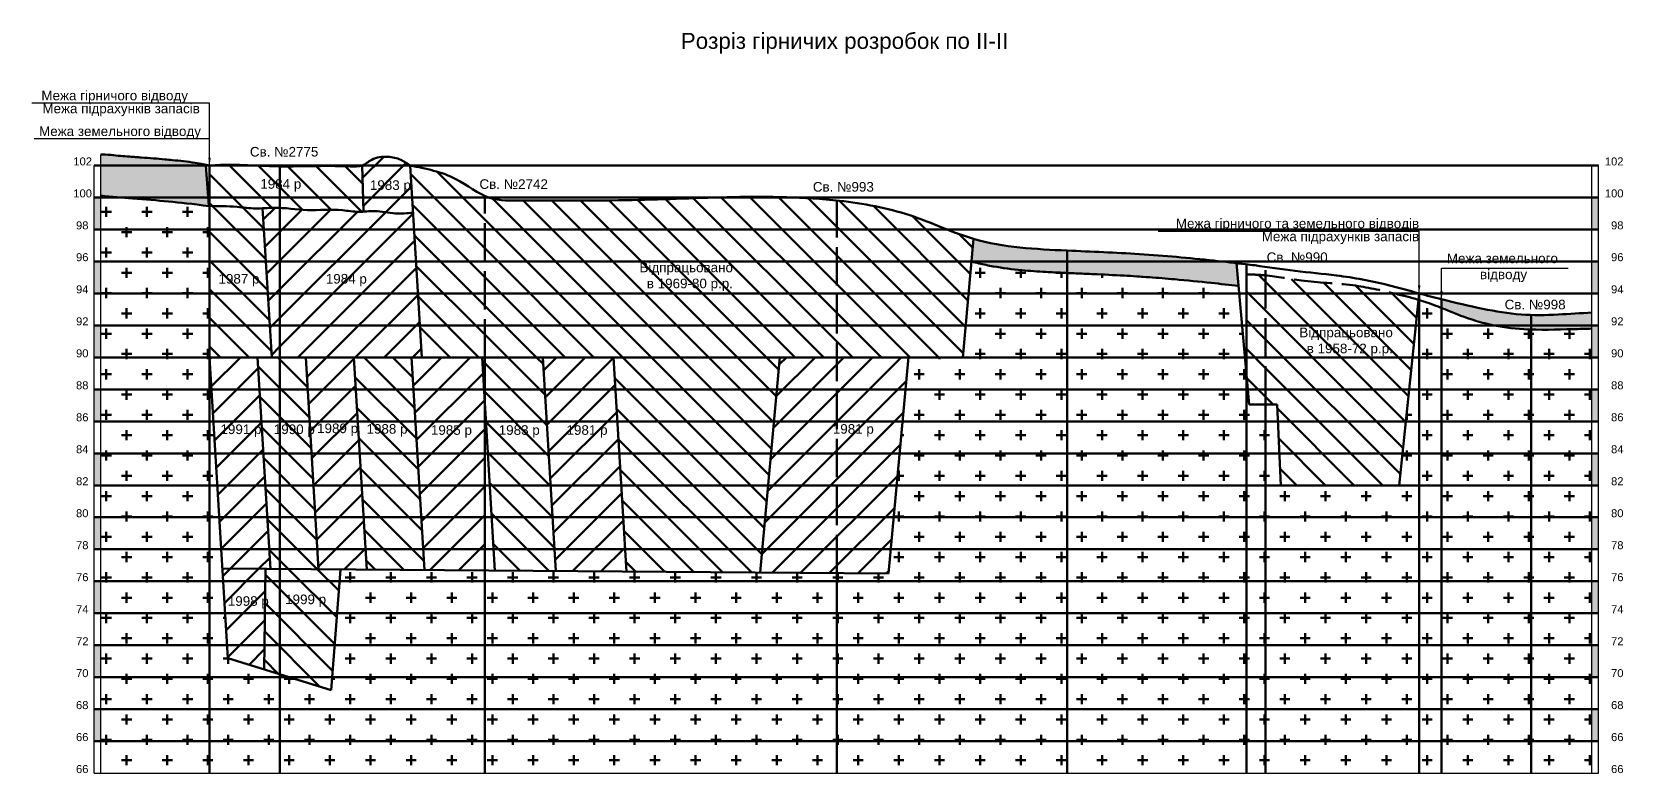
# Model space of a CAD drawing. Header units: millimetres. Extents: x 46 to 660, y -60 to 1067.
# Drawn here: x 162.5 to 659.8, y 465.8 to 697.6 of the extents above; entities that cross this region are included whole.
import ezdxf

# ---------------------------------------------------------------- set-up
doc = ezdxf.new("R2010")
doc.units = ezdxf.units.MM
doc.linetypes.add('ACAD_ISO02W100', pattern=[15, 12, -3])
for name, color, linetype, lineweight in [('Профиль', 160, 'Continuous', 100), ('Сетка', 254, 'Continuous', 50), ('Штриховка', 60, 'Continuous', 50)]:
    doc.layers.add(name, color=color, linetype=linetype, lineweight=lineweight)
doc.styles.get("Standard").update_dxf_attribs({"font": 'ARIAL.TTF'})

msp = doc.modelspace()

# ---------------------------------------------------------------- hatches: boundary and pattern name
h = msp.add_hatch(color=256)
h.dxf.hatch_style = 1
h.paths.add_polyline_path([(182, 645.83), (184, 645.83), (184, 635.83), (182, 635.83)])
h.paths.add_polyline_path([(182, 625.83), (184, 625.83), (184, 615.83), (182, 615.83)])
h.paths.add_polyline_path([(182, 655.83), (184, 655.83), (184, 655.83), (182, 655.83)])
h = msp.add_hatch(color=256)
h.dxf.hatch_style = 1
h.paths.add_polyline_path([(652, 645.83), (650, 645.83), (650, 635.83), (652, 635.83)])
h.paths.add_polyline_path([(652, 625.83), (650, 625.83), (650, 615.83), (652, 615.83)])
h.paths.add_polyline_path([(652, 655.83), (650, 655.83), (650, 655.83), (652, 655.83)])
h = msp.add_hatch(color=256)
h.dxf.hatch_style = 1
h.paths.add_polyline_path([(182, 605.83), (184, 605.83), (184, 595.83), (182, 595.83)])
h.paths.add_polyline_path([(182, 585.83), (184, 585.83), (184, 575.83), (182, 575.83)])
h.paths.add_polyline_path([(182, 565.83), (184, 565.83), (184, 555.83), (182, 555.83)])
h.paths.add_polyline_path([(182, 545.83), (184, 545.83), (184, 535.83), (182, 535.83)])
h.paths.add_polyline_path([(182, 525.83), (184, 525.83), (184, 515.83), (182, 515.83)])
h.paths.add_polyline_path([(182, 505.83), (184, 505.83), (184, 495.83), (182, 495.83)])
h.paths.add_polyline_path([(182, 485.83), (184, 485.83), (184, 475.83), (182, 475.83)])
h = msp.add_hatch(color=256)
h.dxf.hatch_style = 1
h.paths.add_polyline_path([(652, 605.83), (650, 605.83), (650, 595.83), (652, 595.83)])
h.paths.add_polyline_path([(652, 585.83), (650, 585.83), (650, 575.83), (652, 575.83)])
h.paths.add_polyline_path([(652, 565.83), (650, 565.83), (650, 555.83), (652, 555.83)])
h.paths.add_polyline_path([(652, 545.83), (650, 545.83), (650, 535.83), (652, 535.83)])
h.paths.add_polyline_path([(652, 525.83), (650, 525.83), (650, 515.83), (652, 515.83)])
h.paths.add_polyline_path([(652, 505.83), (650, 505.83), (650, 495.83), (652, 495.83)])
h.paths.add_polyline_path([(652, 485.83), (650, 485.83), (650, 475.83), (652, 475.83)])
at = {"layer": 'Штриховка'}
h = msp.add_hatch(dxfattribs=at)
h.set_pattern_fill('AR-CONC', color=256, scale=0.05)
edge = h.paths.add_edge_path()
edge.add_spline(control_points=[(218, 655.83), (216.575, 656.14), (215.269, 656.384), (210.964, 657.076), (208.729, 657.31), (205.642, 657.605), (204.87, 657.677), (202.91, 657.855), (201.707, 657.96), (199.262, 658.162), (198.021, 658.26), (196.139, 658.401), (195.509, 658.447), (194.244, 658.537), (193.623, 658.58), (192.037, 658.691), (191.091, 658.76), (189.178, 658.921), (188.214, 659.015), (186.788, 659.185), (186.315, 659.247), (184, 659.314)], knot_values=[0, 0, 0, 0, 5.1286922, 5.1286922, 12.7972789, 12.7972789, 15.2911341, 15.2911341, 19.0238723, 19.0238723, 22.7475036, 22.7475036, 24.6093192, 24.6093192, 26.4711349, 26.4711349, 29.4773602, 29.4773602, 32.7105715, 32.7105715, 34.3271772, 34.3271772, 34.3271772, 34.3271772], degree=3, periodic=0)
edge.add_line((184, 659.314), (184, 646.446))
edge.add_spline(control_points=[(184, 646.446), (187.469, 645.949), (194.685, 645.516), (205.799, 644.578), (212.294, 643.857), (218, 643.115)], knot_values=[0, 0, 0, 0, 9.6556213, 21.5141449, 34.3271772, 34.3271772, 34.3271772, 34.3271772], degree=3, periodic=0)
edge.add_line((217.758, 643.146), (216.862, 656.067))
edge = h.paths.add_edge_path()
edge.add_spline(control_points=[(538.965, 625.292), (536.591, 625.567), (526.485, 626.706), (508.819, 628.31), (493.574, 628.916), (486, 629.246)], knot_values=[209.4880214, 209.4880214, 209.4880214, 209.4880214, 216.6574469, 240.0014224, 262.6139685, 262.6139685, 262.6139685, 262.6139685], degree=3, periodic=0)
edge.add_line((486, 629.246), (486, 622.239))
edge.add_spline(control_points=[(486, 622.239), (487.143, 622.19), (488.281, 622.141), (491.026, 622.023), (492.63, 621.953), (497.425, 621.738), (500.602, 621.586), (506.413, 621.26), (509.047, 621.092), (514.328, 620.708), (516.972, 620.494), (523.422, 619.923), (527.23, 619.545), (533.879, 618.831), (536.725, 618.507), (539.585, 618.173), (539.593, 618.172), (539.601, 618.171)], knot_values=[209.7899144, 209.7899144, 209.7899144, 209.7899144, 213.1941968, 213.1941968, 218.0152894, 218.0152894, 227.6574745, 227.6574745, 235.7233568, 235.7233568, 243.7892391, 243.7892391, 255.390016, 255.390016, 264.049322, 264.049322, 264.073713, 264.073713, 264.073713, 264.073713], degree=3, periodic=0)
edge.add_line((539.601, 618.171), (538.965, 625.292))
edge = h.paths.add_edge_path()
edge.add_spline(control_points=[(486, 629.246), (476.13, 629.676), (466.136, 630.16), (456.76, 632.909)], knot_values=[180.019973, 180.019973, 180.019973, 180.019973, 209.4880214, 209.4880214, 209.4880214, 209.4880214], degree=3, periodic=0)
edge.add_line((456.76, 632.909), (456.114, 625.818))
edge.add_spline(control_points=[(456.114, 625.818), (456.138, 625.812), (456.161, 625.805), (456.93, 625.597), (457.677, 625.408), (459.917, 624.877), (461.41, 624.571), (465.885, 623.77), (468.858, 623.393), (474.349, 622.868), (476.873, 622.695), (481.117, 622.459), (482.853, 622.378), (485.048, 622.281), (485.524, 622.26), (486, 622.239)], knot_values=[181.2625266, 181.2625266, 181.2625266, 181.2625266, 181.3285131, 181.3285131, 183.428932, 183.428932, 187.6297697, 187.6297697, 196.0314452, 196.0314452, 203.2838684, 203.2838684, 208.3731043, 208.3731043, 209.7899144, 209.7899144, 209.7899144, 209.7899144], degree=3, periodic=0)
edge.add_line((486, 622.239), (486, 629.246))
edge = h.paths.add_edge_path()
edge.add_spline(control_points=[(631, 609.091), (629.946, 609.117), (624.879, 609.35), (615.489, 610.995), (607.286, 612.952), (603, 614.02)], knot_values=[59.4525039, 59.4525039, 59.4525039, 59.4525039, 62.6155128, 74.6796998, 87.9327618, 87.9327618, 87.9327618, 87.9327618], degree=3, periodic=0)
edge.add_line((603, 614.02), (603, 611.27))
edge.add_spline(control_points=[(603, 611.27), (603.328, 611.139), (606.361, 609.919), (611.275, 607.919), (619.5, 605.62), (625.869, 604.79), (630.22, 604.583), (631, 604.555)], knot_values=[62.1454246, 62.1454246, 62.1454246, 62.1454246, 63.204727, 71.9452323, 78.0508814, 88.7744058, 91.1166298, 91.1166298, 91.1166298, 91.1166298], degree=3, periodic=0)
edge.add_line((631, 604.555), (631, 609.091))
edge = h.paths.add_edge_path()
edge.add_spline(control_points=[(650, 609.891), (646.486, 609.65), (640.166, 609.218), (633.812, 609.021), (631, 609.091)], knot_values=[87.9327618, 87.9327618, 87.9327618, 87.9327618, 98.5067853, 106.9465795, 106.9465795, 106.9465795, 106.9465795], degree=3, periodic=0)
edge.add_line((631, 609.091), (631, 604.555))
edge.add_spline(control_points=[(631, 604.555), (635.337, 604.402), (641.678, 604.613), (648.008, 604.775), (650, 604.826)], knot_values=[91.1166298, 91.1166298, 91.1166298, 91.1166298, 104.1358618, 110.1162821, 110.1162821, 110.1162821, 110.1162821], degree=3, periodic=0)
edge.add_line((650, 604.826), (650, 609.891))
h = msp.add_hatch(dxfattribs=at)
h.set_pattern_fill('LINE', scale=2, angle=45)
edge = h.paths.add_edge_path()
edge.add_spline(control_points=[(280.703, 655.83), (279.756, 656.482), (277.659, 657.925), (273.431, 658.876), (268.987, 658.279), (266.75, 656.221), (265.703, 655.83)], knot_values=[0, 0, 0, 0, 3.4231501, 7.5806999, 12.739722, 16.194897, 16.194897, 16.194897, 16.194897], degree=3, periodic=0)
edge.add_line((265.703, 655.83), (266.154, 641.402))
edge.add_spline(control_points=[(266.154, 641.402), (267.313, 641.469), (270.636, 641.812), (275.746, 640.571), (279.754, 640.895), (281.6, 641.044)], knot_values=[48.4765949, 48.4765949, 48.4765949, 48.4765949, 51.9556359, 58.4362393, 63.9655355, 63.9655355, 63.9655355, 63.9655355], degree=3, periodic=0)
edge.add_line((281.6, 641.044), (280.703, 655.83))
h.paths.add_polyline_path([(267.528, 646.509), (281.847, 646.509), (281.847, 652.691), (267.528, 652.691)], flags=9)
h = msp.add_hatch(dxfattribs=at)
h.set_pattern_fill('LINE', scale=2, angle=135)
edge = h.paths.add_edge_path()
edge.add_spline(control_points=[(234.594, 642.458), (233.877, 642.423), (231.218, 642.333), (225.708, 643.148), (220.881, 643.174), (218, 643.183)], knot_values=[0.2446346, 0.2446346, 0.2446346, 0.2446346, 2.3960508, 8.2290952, 16.866252, 16.866252, 16.866252, 16.866252], degree=3, periodic=0)
edge.add_line((218, 643.183), (218, 595.83))
edge.add_line((218, 595.83), (237.422, 595.83))
edge.add_line((237.422, 595.83), (234.594, 642.458))
edge = h.paths.add_edge_path()
edge.add_spline(control_points=[(240, 655.568), (238.296, 655.584), (233.248, 655.692), (225.934, 656.249), (220.303, 655.952), (218, 655.83)], knot_values=[41.9225138, 41.9225138, 41.9225138, 41.9225138, 47.0201547, 57.0096221, 63.9201089, 63.9201089, 63.9201089, 63.9201089], degree=3, periodic=0)
edge.add_line((218, 655.83), (218, 643.183))
edge.add_spline(control_points=[(218, 643.183), (220.881, 643.174), (225.708, 643.148), (231.218, 642.333), (233.877, 642.423), (234.594, 642.458)], knot_values=[0.2446346, 0.2446346, 0.2446346, 0.2446346, 8.8817913, 14.7148358, 16.866252, 16.866252, 16.866252, 16.866252], degree=3, periodic=0)
edge.add_spline(control_points=[(234.594, 642.458), (235.768, 642.516), (237.572, 642.652), (239.373, 642.614), (240, 642.586)], knot_values=[16.866252, 16.866252, 16.866252, 16.866252, 20.3910912, 22.2770538, 22.2770538, 22.2770538, 22.2770538], degree=3, periodic=0)
edge.add_line((240, 642.586), (240, 655.568))
edge = h.paths.add_edge_path()
edge.add_spline(control_points=[(265.703, 655.83), (264.568, 655.405), (258.937, 655.773), (250.563, 655.639), (243.222, 655.538), (240, 655.568)], knot_values=[16.194897, 16.194897, 16.194897, 16.194897, 19.9410931, 32.2849632, 41.9225138, 41.9225138, 41.9225138, 41.9225138], degree=3, periodic=0)
edge.add_line((240, 655.568), (240, 642.586))
edge.add_spline(control_points=[(240, 642.586), (242.874, 642.458), (249.369, 641.476), (257.637, 642.364), (263.446, 641.288), (265.655, 641.373), (266.154, 641.402)], knot_values=[22.2770538, 22.2770538, 22.2770538, 22.2770538, 30.9187747, 41.8435637, 46.9791268, 48.4765949, 48.4765949, 48.4765949, 48.4765949], degree=3, periodic=0)
edge.add_line((266.154, 641.402), (265.703, 655.83))
h.paths.add_polyline_path([(248.055, 595.83), (240, 595.83), (240, 529.651), (252.075, 529.561)])
h.paths.add_polyline_path([(240, 595.83), (233.028, 595.83), (237.04, 529.673), (240, 529.651)])
h.paths.add_polyline_path([(281.116, 595.83), (263.083, 595.83), (267.109, 529.449), (285.15, 529.314)])
h.paths.add_polyline_path([(322.191, 595.83), (304, 595.83), (304, 581.918), (307.201, 529.15), (326.244, 529.008)])
h.paths.add_polyline_path([(258.873, 529.51), (240, 529.651), (240, 496.754), (256, 491.766)])
h.paths.add_polyline_path([(240, 529.651), (237.04, 529.673), (235.497, 529.684), (235.12, 498.276), (240, 496.754)])
edge = h.paths.add_edge_path()
edge.add_spline(control_points=[(456.76, 632.909), (450.01, 634.888), (436.762, 641.383), (422.021, 644.016), (414.276, 644.863), (414, 644.893)], knot_values=[135.4768549, 135.4768549, 135.4768549, 135.4768549, 156.6919912, 179.1898263, 180.019973, 180.019973, 180.019973, 180.019973], degree=3, periodic=0)
edge.add_line((414, 644.893), (414, 595.905))
edge.add_line((414, 595.905), (453.381, 595.83))
edge.add_line((453.381, 595.83), (456.76, 632.909))
edge = h.paths.add_edge_path()
edge.add_spline(control_points=[(304, 646.364), (300.891, 647.726), (293.992, 653.209), (285.634, 654.857), (280.703, 655.83)], knot_values=[0, 0, 0, 0, 10.359539, 25.263349, 25.263349, 25.263349, 25.263349], degree=3, periodic=0)
edge.add_line((280.703, 655.83), (284.342, 595.83))
edge.add_line((284.342, 595.83), (304, 595.83))
edge.add_line((304, 595.83), (304, 646.364))
edge = h.paths.add_edge_path()
edge.add_spline(control_points=[(548, 621.486), (547.977, 621.488), (545.985, 621.678), (543.981, 621.749), (542, 621.819)], knot_values=[0, 0, 0, 0, 0.0696054, 6.0093843, 6.0093843, 6.0093843, 6.0093843], degree=3, periodic=0)
edge.add_line((542, 621.819), (542, 591.331))
edge.add_line((542, 591.331), (542.914, 581.099))
edge.add_line((542.914, 581.099), (548, 581.099))
edge.add_line((548, 581.099), (548, 621.486))
h = msp.add_hatch(dxfattribs=at)
h.set_pattern_fill('CROSS', color=256)
edge = h.paths.add_edge_path()
edge.add_line((218, 638.786), (218, 643.115))
edge.add_spline(control_points=[(218, 643.115), (212.294, 643.857), (205.799, 644.578), (194.685, 645.516), (187.469, 645.949), (184, 646.446)], knot_values=[0, 0, 0, 0, 12.8130324, 24.6715559, 34.3271772, 34.3271772, 34.3271772, 34.3271772], degree=3, periodic=0)
edge.add_line((184, 646.446), (184, 465.83))
edge.add_line((184, 465.83), (218, 465.83))
edge.add_line((218, 465.83), (218, 638.786))
h.paths.add_polyline_path([(240, 496.754), (223.701, 501.836), (218, 595.83), (218, 465.83), (240, 465.83)])
h.paths.add_polyline_path([(304, 529.174), (258.873, 529.51), (256, 491.766), (240, 496.754), (240, 465.83), (304, 465.83)])
h.paths.add_polyline_path([(414, 528.355), (304, 529.174), (304, 465.83), (414, 465.83)])
edge = h.paths.add_edge_path()
edge.add_spline(control_points=[(486, 622.239), (485.524, 622.26), (485.048, 622.281), (482.853, 622.378), (481.117, 622.459), (476.873, 622.695), (474.349, 622.868), (468.858, 623.393), (465.885, 623.77), (461.41, 624.571), (459.917, 624.877), (457.677, 625.408), (456.93, 625.597), (456.161, 625.805), (456.138, 625.812), (456.114, 625.818)], knot_values=[181.2625266, 181.2625266, 181.2625266, 181.2625266, 182.6793368, 182.6793368, 187.7685726, 187.7685726, 195.0209958, 195.0209958, 203.4226713, 203.4226713, 207.6235091, 207.6235091, 209.7239279, 209.7239279, 209.7899144, 209.7899144, 209.7899144, 209.7899144], degree=3, periodic=0)
edge.add_line((456.114, 625.818), (453.381, 595.83))
edge.add_line((453.381, 595.83), (436.384, 595.862))
edge.add_line((436.384, 595.862), (430.221, 528.234))
edge.add_line((430.221, 528.234), (414, 528.355))
edge.add_line((414, 528.355), (414, 465.83))
edge.add_line((414, 465.83), (486, 465.83))
edge.add_line((486, 465.83), (486, 622.239))
edge = h.paths.add_edge_path()
edge.add_line((542, 591.331), (539.601, 618.171))
edge.add_spline(control_points=[(539.601, 618.171), (539.593, 618.172), (539.585, 618.173), (536.725, 618.507), (533.879, 618.831), (527.23, 619.545), (523.422, 619.923), (516.972, 620.494), (514.328, 620.708), (509.047, 621.092), (506.413, 621.26), (500.602, 621.586), (497.425, 621.738), (492.63, 621.953), (491.026, 622.023), (488.281, 622.141), (487.143, 622.19), (486, 622.239)], knot_values=[209.7899144, 209.7899144, 209.7899144, 209.7899144, 209.8143054, 209.8143054, 218.4736115, 218.4736115, 230.0743883, 230.0743883, 238.1402706, 238.1402706, 246.206153, 246.206153, 255.8483381, 255.8483381, 260.6694306, 260.6694306, 264.073713, 264.073713, 264.073713, 264.073713], degree=3, periodic=0)
edge.add_line((486, 622.239), (486, 465.83))
edge.add_line((486, 465.83), (542, 465.83))
edge.add_line((542, 465.83), (542, 591.331))
h.paths.add_polyline_path([(596, 615.83), (589.756, 555.83), (552.756, 555.83), (551.625, 581.099), (548, 581.099), (548, 465.83), (596, 465.83)])
h.paths.add_polyline_path([(548, 581.099), (542.914, 581.099), (542, 591.331), (542, 465.83), (548, 465.83)])
edge = h.paths.add_edge_path()
edge.add_spline(control_points=[(603, 611.27), (601.486, 611.876), (599.174, 612.778), (596.814, 613.536), (596, 613.783)], knot_values=[54.7030748, 54.7030748, 54.7030748, 54.7030748, 59.5919655, 62.1454246, 62.1454246, 62.1454246, 62.1454246], degree=3, periodic=0)
edge.add_line((596, 613.783), (596, 465.83))
edge.add_line((596, 465.83), (603, 465.83))
edge.add_line((603, 465.83), (603, 611.27))
edge = h.paths.add_edge_path()
edge.add_spline(control_points=[(631, 604.555), (630.22, 604.583), (625.869, 604.79), (619.5, 605.62), (611.275, 607.919), (606.361, 609.919), (603.328, 611.139), (603, 611.27)], knot_values=[62.1454246, 62.1454246, 62.1454246, 62.1454246, 64.4876486, 75.211173, 81.3168221, 90.0573274, 91.1166298, 91.1166298, 91.1166298, 91.1166298], degree=3, periodic=0)
edge.add_line((603, 611.27), (603, 465.83))
edge.add_line((603, 465.83), (631, 465.83))
edge.add_line((631, 465.83), (631, 604.555))
edge = h.paths.add_edge_path()
edge.add_spline(control_points=[(650, 604.826), (648.008, 604.775), (641.678, 604.613), (635.337, 604.402), (631, 604.555)], knot_values=[91.1166298, 91.1166298, 91.1166298, 91.1166298, 97.0970502, 110.1162821, 110.1162821, 110.1162821, 110.1162821], degree=3, periodic=0)
edge.add_line((631, 604.555), (631, 465.83))
edge.add_line((631, 465.83), (650, 465.83))
edge.add_line((650, 465.83), (650, 604.826))
h = msp.add_hatch(dxfattribs=at)
h.set_pattern_fill('LINE', scale=2, angle=45)
edge = h.paths.add_edge_path()
edge.add_spline(control_points=[(281.6, 641.044), (279.754, 640.895), (275.746, 640.571), (270.636, 641.812), (267.313, 641.469), (266.154, 641.402)], knot_values=[48.4765949, 48.4765949, 48.4765949, 48.4765949, 54.0058911, 60.4864945, 63.9655355, 63.9655355, 63.9655355, 63.9655355], degree=3, periodic=0)
edge.add_spline(control_points=[(266.154, 641.402), (265.655, 641.373), (263.446, 641.288), (257.637, 642.364), (249.369, 641.476), (242.874, 642.458), (240, 642.586)], knot_values=[22.2770538, 22.2770538, 22.2770538, 22.2770538, 23.7745219, 28.910085, 39.834874, 48.4765949, 48.4765949, 48.4765949, 48.4765949], degree=3, periodic=0)
edge.add_line((240, 642.586), (240, 595.83))
edge.add_line((240, 595.83), (284.342, 595.83))
edge.add_line((284.342, 595.83), (281.6, 641.044))
h.paths.add_polyline_path([(233.028, 595.83), (218, 595.83), (222.006, 529.785), (237.04, 529.673)])
h.paths.add_polyline_path([(263.083, 595.83), (248.055, 595.83), (252.075, 529.561), (267.109, 529.449)])
h.paths.add_polyline_path([(304, 581.918), (303.156, 595.83), (281.116, 595.83), (285.15, 529.314), (304, 529.174)])
h.paths.add_polyline_path([(344.232, 595.83), (322.191, 595.83), (326.244, 529.008), (348.295, 528.844)])
h.paths.add_polyline_path([(414, 595.905), (396.225, 595.938), (390.083, 528.533), (414, 528.355)])
h.paths.add_polyline_path([(436.384, 595.862), (414, 595.905), (414, 528.355), (430.221, 528.234)])
h.paths.add_polyline_path([(235.497, 529.684), (222.006, 529.785), (223.701, 501.836), (235.12, 498.276)])
h.paths.add_polyline_path([(221.977, 516.45), (236.296, 516.45), (236.296, 522.632), (221.977, 522.632)], flags=9)
h = msp.add_hatch(dxfattribs=at)
h.set_pattern_fill('LINE', scale=2, angle=45)
edge = h.paths.add_edge_path()
edge.add_spline(control_points=[(240, 642.586), (239.373, 642.614), (237.572, 642.652), (235.768, 642.516), (234.594, 642.458)], knot_values=[16.866252, 16.866252, 16.866252, 16.866252, 18.7522146, 22.2770538, 22.2770538, 22.2770538, 22.2770538], degree=3, periodic=0)
edge.add_line((234.594, 642.458), (237.422, 595.83))
edge.add_line((237.422, 595.83), (240, 595.83))
edge.add_line((240, 595.83), (240, 642.586))
h = msp.add_hatch(dxfattribs=at)
h.set_pattern_fill('LINE', scale=2, angle=135)
edge = h.paths.add_edge_path()
edge.add_line((344.232, 595.83), (348.295, 528.844))
edge.add_line((348.295, 528.844), (390.083, 528.533))
edge.add_line((390.083, 528.533), (396.225, 595.938))
edge.add_line((396.225, 595.938), (414, 595.905))
edge.add_line((414, 595.905), (414, 644.893))
edge.add_spline(control_points=[(414, 644.893), (403.252, 646.043), (381.93, 646.327), (349.052, 644.609), (324.084, 645.104), (308.121, 644.745), (304.501, 646.145), (304, 646.364)], knot_values=[25.263349, 25.263349, 25.263349, 25.263349, 57.6333124, 89.1990049, 123.5881744, 133.8078477, 135.4768549, 135.4768549, 135.4768549, 135.4768549], degree=3, periodic=0)
edge.add_line((304, 646.364), (304, 595.83))
edge.add_line((304, 595.83), (344.232, 595.83))
h.paths.add_polyline_path([(351.756, 615.748), (382.685, 615.748), (382.685, 626.943), (351.756, 626.943)], flags=24)
h = msp.add_hatch(dxfattribs=at)
h.set_pattern_fill('LINE', scale=2, angle=135)
edge = h.paths.add_edge_path()
edge.add_spline(control_points=[(595.793, 613.845), (593.376, 614.572), (586.549, 616.274), (574.432, 618.992), (560.731, 619.237), (551.753, 621.125), (548, 621.486)], knot_values=[6.0093843, 6.0093843, 6.0093843, 6.0093843, 13.5881595, 27.0806805, 43.1631457, 54.4871928, 54.4871928, 54.4871928, 54.4871928], degree=3, periodic=0)
edge.add_line((548, 621.486), (548, 581.099))
edge.add_line((548, 581.099), (551.625, 581.099))
edge.add_line((551.625, 581.099), (552.756, 555.83))
edge.add_line((552.756, 555.83), (589.756, 555.83))
edge.add_line((589.756, 555.83), (595.793, 613.845))
h.paths.add_polyline_path([(557.968, 595.419), (588.897, 595.419), (588.897, 606.613), (557.968, 606.613)], flags=24)

# ---------------------------------------------------------------- linework, layer by layer
for p, q in [((218, 675.315), (162.469, 675.315)), ((218, 655.83), (218, 675.315)), ((218, 664.149), (163.214, 664.149)), ((218, 655.83), (218, 664.149)), ((184, 465.83), (184, 659.314)), ((182, 465.83), (182, 655.83)), ((182, 465.83), (182, 655.83)), ((650, 465.83), (650, 655.83)), ((652, 465.83), (652, 655.83)), ((514.454, 635.315), (596, 635.315)), ((596, 615.83), (596, 635.315)), ((596, 615.83), (596, 624.149)), ((603, 614.02), (603, 623.762)), ((603, 623.762), (642.593, 623.762)), ((603, 614.02), (603, 622.339)), ((182, 465.83), (652, 465.83))]:
    msp.add_line(p, q)
at = {"color": 255, "lineweight": 211}
for p, q in [((240, 465.83), (240, 655.568)), ((631, 465.938), (631, 609.091)), ((304, 465.83), (304, 595.83)), ((548, 465.83), (548, 581.099)), ((414, 465.83), (414, 528.355))]:
    msp.add_line(p, q, dxfattribs=at)
at = {"color": 255, "linetype": 'ACAD_ISO02W100', "lineweight": 211}
for p, q in [((304, 595.83), (304, 646.364)), ((414, 528.355), (414, 644.893)), ((548, 581.099), (548, 624.132))]:
    msp.add_line(p, q, dxfattribs=at)
for points in [[(217.583, 658.33), (218.417, 658.33), (218, 655.83)], [(217.583, 658.33), (218.417, 658.33), (218, 655.83)], [(595.583, 618.33), (596.417, 618.33), (596, 615.83)], [(595.583, 618.33), (596.417, 618.33), (596, 615.83)], [(602.583, 616.52), (603.417, 616.52), (603, 614.02)], [(602.583, 616.52), (603.417, 616.52), (603, 614.02)]]:
    msp.add_solid(points)
at = {"layer": 'Профиль'}
for p, q in [((216.879, 655.83), (217.755, 643.184)), ((218, 595.83), (218, 655.83)), ((265.703, 655.83), (266.154, 641.402)), ((280.703, 655.83), (284.342, 595.83)), ((234.594, 642.458), (237.422, 595.83)), ((218, 465.83), (218, 638.786)), ((453.381, 595.83), (456.76, 632.909)), ((486, 465.83), (486, 629.246)), ((542.914, 581.099), (538.965, 625.292)), ((542, 465.83), (542, 624.937)), ((589.756, 555.83), (596, 615.83)), ((596, 465.938), (596, 615.83)), ((603, 465.938), (603, 614.02)), ((218, 595.83), (223.701, 501.836)), ((218, 595.83), (344.232, 595.83)), ((233.028, 595.83), (237.04, 529.672)), ((248.055, 595.83), (252.075, 529.559)), ((263.083, 595.83), (267.109, 529.446)), ((281.116, 595.83), (285.151, 529.31)), ((303.156, 595.83), (307.201, 529.144)), ((322.191, 595.83), (326.245, 529.001)), ((344.232, 595.83), (348.295, 528.835)), ((390.083, 528.533), (396.225, 595.938)), ((396.225, 595.938), (453.381, 595.83)), ((430.221, 528.234), (436.384, 595.862)), ((551.625, 581.099), (542.914, 581.099)), ((552.756, 555.83), (551.625, 581.099)), ((589.756, 555.83), (552.756, 555.83)), ((430.221, 528.234), (222.006, 529.785)), ((235.12, 498.276), (235.497, 529.684)), ((256, 491.766), (258.877, 529.561)), ((223.701, 501.836), (256, 491.766))]:
    msp.add_line(p, q, dxfattribs=at)
for points, knots in [([(184, 659.314), (186.315, 659.247), (186.788, 659.185), (188.214, 659.015), (189.178, 658.921), (191.091, 658.76), (192.037, 658.691), (193.623, 658.58), (194.244, 658.537), (195.509, 658.447), (196.139, 658.401), (198.021, 658.26), (199.262, 658.162), (201.707, 657.96), (202.91, 657.855), (204.87, 657.677), (205.642, 657.605), (208.729, 657.31), (210.964, 657.076), (215.269, 656.384), (216.575, 656.14), (218, 655.83)], [0, 0, 0, 0, 1.6166057, 1.6166057, 4.849817, 4.849817, 7.8560423, 7.8560423, 9.717858, 9.717858, 11.5796736, 11.5796736, 15.3033049, 15.3033049, 19.0360431, 19.0360431, 21.5298983, 21.5298983, 29.198485, 29.198485, 34.3271772, 34.3271772, 34.3271772, 34.3271772]), ([(184, 646.446), (187.469, 645.949), (194.685, 645.516), (205.799, 644.578), (212.294, 643.857), (218, 643.115)], [0, 0, 0, 0, 9.6556213, 21.5141449, 34.3271772, 34.3271772, 34.3271772, 34.3271772]), ([(456.114, 625.818), (456.138, 625.812), (456.161, 625.805), (456.93, 625.597), (457.677, 625.408), (459.917, 624.877), (461.41, 624.571), (465.885, 623.77), (468.858, 623.393), (474.349, 622.868), (476.873, 622.695), (481.117, 622.459), (482.853, 622.378), (486.196, 622.23), (487.808, 622.161), (491.026, 622.023), (492.63, 621.953), (497.425, 621.738), (500.602, 621.586), (506.413, 621.26), (509.047, 621.092), (514.328, 620.708), (516.972, 620.494), (523.422, 619.923), (527.23, 619.545), (533.879, 618.831), (536.725, 618.507), (539.585, 618.173), (539.593, 618.172), (539.601, 618.171)], [181.2625266, 181.2625266, 181.2625266, 181.2625266, 181.3285131, 181.3285131, 183.428932, 183.428932, 187.6297697, 187.6297697, 196.0314452, 196.0314452, 203.2838684, 203.2838684, 208.3731043, 208.3731043, 213.1941968, 213.1941968, 218.0152894, 218.0152894, 227.6574745, 227.6574745, 235.7233568, 235.7233568, 243.7892391, 243.7892391, 255.390016, 255.390016, 264.049322, 264.049322, 264.073713, 264.073713, 264.073713, 264.073713]), ([(544.602, 624.628), (548.813, 624.01), (557.323, 622.759), (571.333, 621.517), (584.32, 619.196), (595.085, 616.025), (604.943, 613.511), (615.489, 610.995), (627.662, 608.863), (639.115, 609.146), (646.486, 609.65), (650, 609.891)], [0, 0, 0, 0, 12.7635922, 25.7988757, 42.1892619, 52.2222736, 59.4525039, 72.7055659, 84.7697529, 96.372556, 106.9465795, 106.9465795, 106.9465795, 106.9465795]), ([(595.793, 613.845), (596.677, 613.58), (599.442, 612.696), (604.851, 610.534), (611.275, 607.919), (619.5, 605.62), (630.194, 604.226), (640.897, 604.594), (648.008, 604.775), (650, 604.826)], [54.4871928, 54.4871928, 54.4871928, 54.4871928, 57.2565339, 63.204727, 71.9452323, 78.0508814, 88.7744058, 104.1358618, 110.1162821, 110.1162821, 110.1162821, 110.1162821])]:
    msp.add_open_spline(points, degree=3, knots=knots, dxfattribs=at)
for points in [[(280.703, 655.83), (277.776, 657.606), (273.734, 658.576), (268.667, 657.606), (265.703, 655.83), (261.967, 655.552), (249.623, 655.629), (234.888, 655.688), (224.906, 656.074), (218, 655.83)], [(280.703, 655.83), (294.987, 651.578), (305.527, 645.781), (315.707, 644.884), (350.096, 645.021), (381.647, 645.971), (414.827, 644.802), (436.864, 640.271), (456.76, 632.909), (486, 629.246), (508.585, 628.13), (531.84, 626.09), (541.865, 624.953), (544.602, 624.628)], [(217.755, 643.184), (226.632, 642.899), (232.445, 642.409), (238.117, 642.619), (248.622, 641.919), (259.546, 641.849), (264.658, 641.359), (269.63, 641.569), (276.073, 640.869), (281.6, 641.044)]]:
    msp.add_spline(points, degree=3, dxfattribs=at)
at = {"layer": 'Профиль', "linetype": 'ACAD_ISO02W100'}
msp.add_open_spline([(542, 621.819), (543.981, 621.749), (549.762, 621.545), (560.707, 619.237), (574.432, 618.992), (586.549, 616.274), (593.376, 614.572), (595.793, 613.845)], degree=3, knots=[0, 0, 0, 0, 5.9397789, 17.3334314, 33.4158966, 46.9084177, 54.4871928, 54.4871928, 54.4871928, 54.4871928], dxfattribs=at)
at = {"layer": 'Сетка'}
for p, q in [((182, 655.83), (652, 655.83)), ((182, 645.83), (652, 645.83)), ((182, 635.83), (652, 635.83)), ((182, 625.83), (652, 625.83)), ((182, 615.83), (652, 615.83)), ((182, 605.83), (652, 605.83)), ((182, 595.83), (652, 595.83)), ((182, 585.83), (652, 585.83)), ((182, 575.83), (652, 575.83)), ((182, 565.83), (652, 565.83)), ((182, 555.83), (652, 555.83)), ((182, 545.83), (652, 545.83)), ((182, 535.83), (652, 535.83)), ((182, 525.83), (652, 525.83)), ((182, 515.83), (652, 515.83)), ((182, 505.83), (652, 505.83)), ((182, 495.83), (652, 495.83)), ((182, 485.83), (652, 485.83)), ((182, 475.83), (652, 475.83))]:
    msp.add_line(p, q, dxfattribs=at)

# ---------------------------------------------------------------- texts
for s, width, insert, char_height, attachment_point in [('\\pi18.812;Межа гірничого відводу', 83.08253, (146.647, 675.315), 3, 7), ('Межа підрахунків запасів', 79.2171, (165.78, 671.256), 3, 7), ('\\pi16.423;Межа земельного відводу', 83.08253, (148.312, 664.149), 3, 7), ('Св. №2775', 22.07975, (252.012, 658.596), 3, 9), ('\\pi1.2951;102', 7.85278, (174.147, 655.83), 2.5, 7), ('102', 7.85278, (659.853, 655.83), 2.5, 9), ('1984 р', 14.49084, (246.676, 647.667), 3, 9), ('Св. №2742', 22.07975, (323.746, 648.487), 3, 9), ('\\pi1.2866;100', 7.85278, (174.147, 645.83), 2.5, 7), ('1983 р', 14.49084, (280.929, 647.314), 3, 9), ('Св. №993', 22.07975, (425.595, 647.627), 3, 9), ('100', 7.85278, (659.853, 645.83), 2.5, 9), ('\\pi2.1332;98', 7.85278, (174.147, 635.83), 2.5, 7), ('Межа гірничого та земельного відводів', 83.08253, (596, 635.315), 3, 9), ('98', 7.85278, (659.853, 635.83), 2.5, 9), ('Межа підрахунків запасів', 79.2171, (596, 631.256), 3, 9), ('\\pi2.1367;96', 7.85278, (174.147, 625.884), 2.5, 7), ('Св. №990', 22.07975, (567.403, 625.622), 3, 9), ('\\pi1.6482;Межа земельного\\P\\pi10.86; відводу', 37.5487, (603, 619.389), 3, 7), ('96', 7.85278, (659.853, 625.884), 2.5, 9), ('1987 р', 14.49084, (233.611, 618.019), 3, 9), ('1984 р', 14.49084, (267.157, 618.019), 3, 9), ('Відпрацьовано\\Pв 1969-80 р.р.', 36.07003, (381.571, 616.554), 3, 9), ('\\pi2.1409;94', 7.85278, (174.147, 615.83), 2.5, 7), ('94', 7.85278, (659.853, 615.83), 2.5, 9), ('Св. №998', 22.07975, (641.771, 610.823), 3, 9), ('\\pi2.1486;92', 7.85278, (174.147, 605.83), 2.5, 7), ('92', 7.85278, (659.853, 605.83), 2.5, 9), ('Відпрацьовано\\Pв 1958-72 р.р.', 36.07003, (587.782, 596.224), 3, 9), ('\\pi2.1401;90', 7.85278, (174.147, 595.83), 2.5, 7), ('90', 7.85278, (659.853, 595.83), 2.5, 9), ('\\pi2.1315;88', 7.85278, (174.147, 585.83), 2.5, 7), ('88', 7.85278, (659.853, 585.83), 2.5, 9), ('\\pi2.1349;86', 7.85278, (174.147, 575.83), 2.5, 7), ('86', 7.85278, (659.853, 575.83), 2.5, 9), ('1991 р', 14.49084, (234.241, 570.961), 3, 9), ('1990 р', 14.49084, (250.899, 570.961), 3, 9), ('1989 р', 14.49084, (264.424, 571.254), 3, 9), ('1988 р', 14.49084, (279.87, 571.077), 3, 9), ('1985 р', 14.49084, (299.998, 570.724), 3, 9), ('1983 р', 14.49084, (321.185, 570.724), 3, 9), ('1981 р', 14.49084, (342.372, 570.724), 3, 9), ('1981 р', 14.49084, (425.589, 571.069), 3, 9), ('\\pi2.1392;84', 7.85278, (174.147, 565.83), 2.5, 7), ('84', 7.85278, (659.853, 565.83), 2.5, 9), ('\\pi2.1469;82', 7.85278, (174.147, 555.83), 2.5, 7), ('82', 7.85278, (659.853, 555.83), 2.5, 9), ('\\pi2.1384;80', 7.85278, (174.147, 545.83), 2.5, 7), ('80', 7.85278, (659.853, 545.83), 2.5, 9), ('\\pi2.1435;78', 7.85278, (174.147, 535.83), 2.5, 7), ('78', 7.85278, (659.853, 535.83), 2.5, 9), ('\\pi2.1469;76', 7.85278, (174.147, 525.83), 2.5, 7), ('76', 7.85278, (659.853, 525.83), 2.5, 9), ('\\pi2.1511;74', 7.85278, (174.147, 515.83), 2.5, 7), ('1998 р', 14.49084, (236.526, 517.255), 3, 9), ('1999 р', 14.49084, (254.445, 517.782), 3, 9), ('74', 7.85278, (659.853, 515.83), 2.5, 9), ('\\pi2.1588;72', 7.85278, (174.147, 505.83), 2.5, 7), ('72', 7.85278, (659.853, 505.83), 2.5, 9), ('\\pi2.1503;70', 7.85278, (174.147, 495.83), 2.5, 7), ('70', 7.85278, (659.853, 495.83), 2.5, 9), ('\\pi2.1264;68', 7.85278, (174.147, 485.83), 2.5, 7), ('68', 7.85278, (659.853, 485.83), 2.5, 9), ('\\pi2.1298;66', 7.85278, (174.147, 475.83), 2.5, 7), ('66', 7.85278, (659.853, 475.83), 2.5, 9), ('\\pi2.1298;66', 7.85278, (174.147, 465.83), 2.5, 7), ('66', 7.85278, (659.853, 465.83), 2.5, 9)]:
    msp.add_mtext_dynamic_manual_height_columns(s, width=width, gutter_width=12.5, heights=[0], dxfattribs=dict(insert=insert, char_height=char_height, attachment_point=attachment_point))
at = {"layer": 'Штриховка', "insert": (365.269, 697.311), "char_height": 5, "width": 112.06902, "attachment_point": 1}
msp.add_mtext('Розріз гірничих розробок по ІІ-ІІ', dxfattribs=at)

doc.saveas('drawing.dxf')
